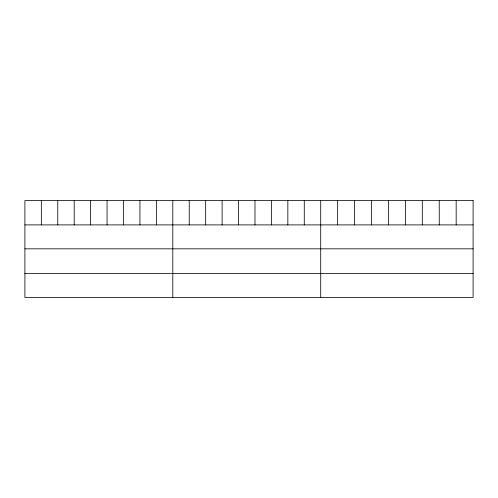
<?xml version="1.0" encoding="UTF-8"?>
<svg xmlns="http://www.w3.org/2000/svg" width="498" height="498" viewBox="0 0 498 498"><rect width="100%" height="100%" fill="white"/><g stroke="black" fill="none" stroke-linecap="round" stroke-linejoin="round"><path stroke-width="0.75" d="M24.9 224.897L473.1 224.897M24.9 248.826L473.1 248.826M24.9 273.477L473.1 273.477M456.168 200.594L456.168 224.897M439.236 200.594L439.236 224.897M422.304 200.594L422.304 224.897M405.372 200.594L405.372 224.897M388.44 200.594L388.44 224.897M371.508 200.594L371.508 224.897M354.576 200.594L354.576 224.897M337.644 200.594L337.644 224.897M320.712 200.594L320.712 297.406M304.278 200.594L304.278 224.897M287.844 200.594L287.844 224.897M271.41 200.594L271.41 224.897M254.976 200.594L254.976 224.897M238.542 200.594L238.542 224.897M222.108 200.594L222.108 224.897M205.674 200.594L205.674 224.897M189.24 200.594L189.24 224.897M172.806 200.594L172.806 297.406M156.372 200.594L156.372 224.897M139.938 200.594L139.938 224.897M123.504 200.594L123.504 224.897M107.07 200.594L107.07 224.897M90.636 200.594L90.636 224.897M74.202 200.594L74.202 224.897M57.768 200.594L57.768 224.897M41.334 200.594L41.334 224.897M473.1 200.594L24.9 200.594L24.9 297.406L473.1 297.406L473.1 200.594"/></g></svg>
